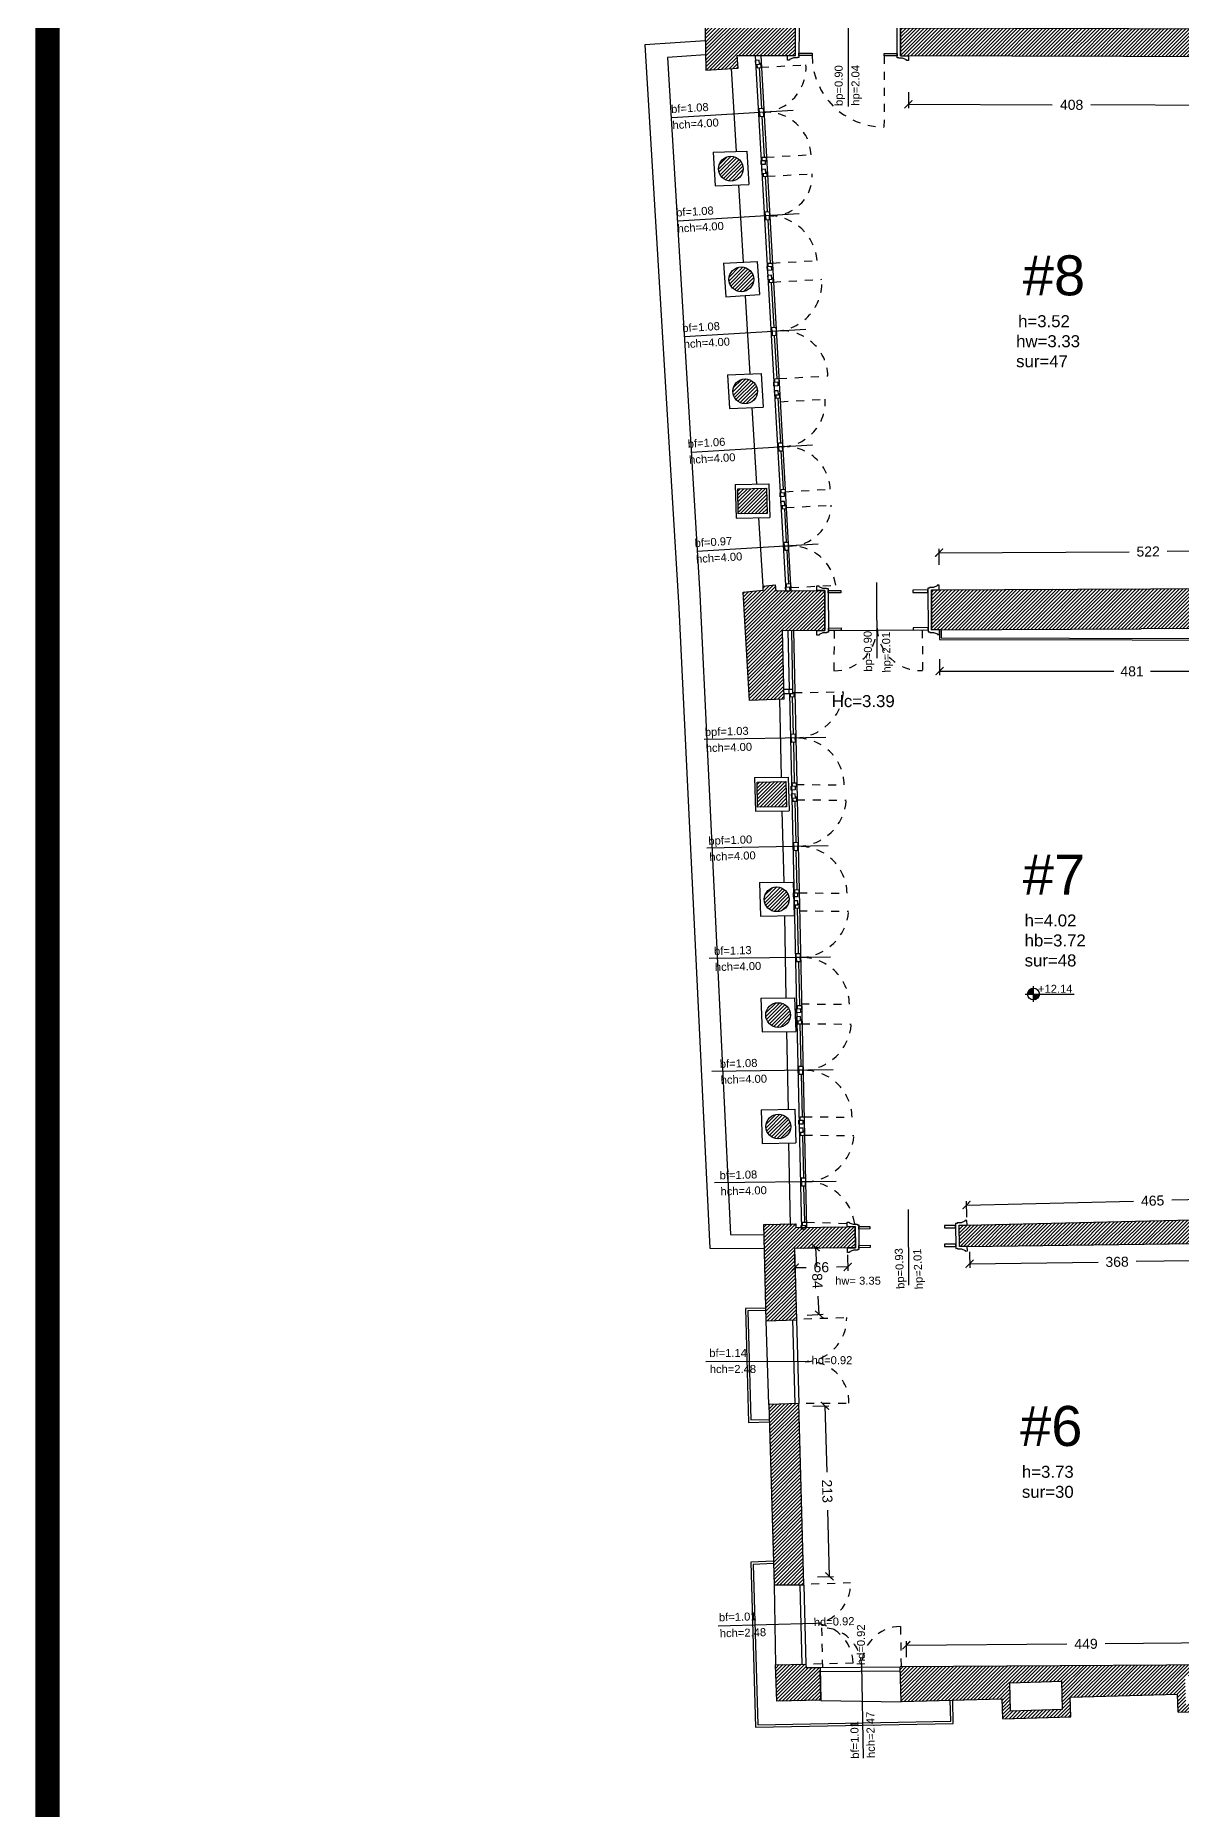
# Model space of a CAD drawing. Header units: millimetres. Extents: x -69 to 235, y 2 to 992.
# Drawn here: x 144.09 to 158.4, y 479.21 to 501.37 of the extents above; entities that cross this region are included whole.
import ezdxf
from ezdxf.enums import TextEntityAlignment as Align

# ---------------------------------------------------------------- set-up
doc = ezdxf.new("R2010")
doc.units = ezdxf.units.MM
doc.header["$LTSCALE"] = 0.01
doc.linetypes.add('HIDDEN2', pattern=[4.7625, 3.175, -1.5875])
for name, color, linetype in [('ob_A_CONTROPARETI', 10, 'Continuous'), ('ob_A_linea_proiezione', 251, 'HIDDEN2'), ('ob_A_linea_v', 7, 'Continuous'), ('ob_A_linea_v2', 251, 'Continuous'), ('ob_A_muro', 1, 'Continuous'), ('ob_A_muro_r', 252, 'Continuous'), ('ob_A_serramento_vetro', 253, 'Continuous'), ('ob_cornici corrette', 3, 'Continuous'), ('ob_grafica rossa', 12, 'Continuous'), ('ob_Q 1_50', 250, 'Continuous'), ('ob_serramento_s', 3, 'Continuous'), ('ob_TXT 1_50', 250, 'Continuous')]:
    doc.layers.add(name, color=color, linetype=linetype)
doc.styles.add('m 1_50', font='arial.ttf', dxfattribs={"height": 0.125})
doc.styles.get("Standard").update_dxf_attribs({"font": 'arial.ttf'})
doc.styles.add('STYLE1', font='arial.ttf')
doc.styles.add('Testo L', font='arial.ttf', dxfattribs={"height": 2.5})
doc.dimstyles.new('m 1_50 cm', dxfattribs={"dimtxt": 0.1, "dimasz": 0.1, "dimexe": 0.05, "dimexo": 0.05, "dimgap": 0.1, "dimtad": 0, "dimdec": 1, "dimlfac": 100, "dimrnd": 1, "dimdsep": 46, "dimtxsty": 'm 1_50', "dimblk": 'ARCHTICK', "dimcen": 0.2, "dimadec": 0, "dimazin": 0, "dimtfac": 1, "dimtdec": 1, "dimtofl": 0, "dimtmove": 0, "dimatfit": 3, "dimldrblk": 'DOT', "dimfxl": 0.15, "dimfxlon": 1, "dimtolj": 1, "dimtzin": 0, "dimarcsym": 0})

# ---------------------------------------------------------------- blocks, each defined once
blk = doc.blocks.new('_ARCHTICK')
at = {"color": 0, "linetype": 'ByBlock', "const_width": 0.15}
blk.add_lwpolyline([(-0.5, -0.5), (0.5, 0.5)], dxfattribs=at)
blk = doc.blocks.new('*D57')
at = {"layer": 'Defpoints', "color": 0, "transparency": 16777216}
for p in [(153.698, 484.246), (153.756, 482.115), (154.004, 482.122)]:
    blk.add_point(p, dxfattribs=at)
at = {"layer": 'ob_Q 1_50', "color": 0, "lineweight": -2, "transparency": 16777216}
for p, q in [((153.797, 484.249), (153.996, 484.254)), ((153.947, 484.253), (153.969, 483.426)), ((154.004, 482.122), (153.982, 482.948)), ((153.854, 482.118), (154.054, 482.123))]:
    blk.add_line(p, q, dxfattribs=at)
at = {"layer": 'ob_Q 1_50', "color": 0, "lineweight": -2, "transparency": 16777216, "xscale": 0.1, "yscale": 0.1, "zscale": 0.1}
for p, rotation in [((153.947, 484.253), 91.55533742672036), ((154.004, 482.122), 271.5553374267204)]:
    blk.add_blockref('_ARCHTICK', p, dxfattribs=dict(at, rotation=rotation))
at = {"layer": 'ob_Q 1_50', "color": 0, "transparency": 16777216, "insert": (153.975, 483.187), "char_height": 0.125, "attachment_point": 5, "rotation": 271.5553, "style": 'm 1_50'}
blk.add_mtext('\\A1;213', dxfattribs=at)
blk = doc.blocks.new('_Dot')
at = {"color": 0, "linetype": 'ByBlock', "lineweight": -2}
blk.add_line((-0.5, 0), (-1, 0), dxfattribs=at)
at = {"color": 0, "linetype": 'ByBlock', "const_width": 0.5}
blk.add_lwpolyline([(-0.25, 0, 1), (0.25, 0, 1)], format="xyb", close=True, dxfattribs=at)
blk = doc.blocks.new('*D58')
at = {"layer": 'Defpoints', "color": 0, "transparency": 16777216}
for p in [(159.435, 486.294), (155.752, 486.247), (159.438, 486.076)]:
    blk.add_point(p, dxfattribs=at)
at = {"layer": 'ob_Q 1_50', "color": 0, "lineweight": -2, "transparency": 16777216}
for p, q in [((155.753, 486.179), (155.755, 485.979)), ((159.438, 486.076), (157.835, 486.055)), ((159.436, 486.226), (159.439, 486.026)), ((155.755, 486.029), (157.358, 486.049))]:
    blk.add_line(p, q, dxfattribs=at)
at = {"layer": 'ob_Q 1_50', "color": 0, "lineweight": -2, "transparency": 16777216, "xscale": 0.1, "yscale": 0.1, "zscale": 0.1}
for p, rotation in [((155.755, 486.029), 180.7321059690727), ((159.438, 486.076), 0.7321059690727184)]:
    blk.add_blockref('_ARCHTICK', p, dxfattribs=dict(at, rotation=rotation))
at = {"layer": 'ob_Q 1_50', "color": 0, "transparency": 16777216, "insert": (157.596, 486.052), "char_height": 0.125, "attachment_point": 5, "rotation": 0.7321, "style": 'm 1_50'}
blk.add_mtext('\\A1;368', dxfattribs=at)
blk = doc.blocks.new('*D59')
at = {"layer": 'Defpoints', "color": 0, "transparency": 16777216}
for p in [(153.568, 486.218), (153.829, 486.233), (153.616, 485.379)]:
    blk.add_point(p, dxfattribs=at)
at = {"layer": 'ob_Q 1_50', "color": 0, "lineweight": -2, "transparency": 16777216}
for p, q in [((153.679, 486.224), (153.879, 486.236)), ((153.829, 486.233), (153.842, 486.003)), ((153.877, 485.394), (153.864, 485.625)), ((153.727, 485.386), (153.927, 485.397))]:
    blk.add_line(p, q, dxfattribs=at)
at = {"layer": 'ob_Q 1_50', "color": 0, "lineweight": -2, "transparency": 16777216, "xscale": 0.1, "yscale": 0.1, "zscale": 0.1}
for p, rotation in [((153.829, 486.233), 93.28467314468925), ((153.877, 485.394), 273.2846731446892)]:
    blk.add_blockref('_ARCHTICK', p, dxfattribs=dict(at, rotation=rotation))
at = {"layer": 'ob_Q 1_50', "color": 0, "transparency": 16777216, "insert": (153.853, 485.814), "char_height": 0.125, "attachment_point": 5, "rotation": 273.2847, "style": 'm 1_50'}
blk.add_mtext('\\A1;84', dxfattribs=at)
blk = doc.blocks.new('*D60')
at = {"layer": 'Defpoints', "color": 0, "transparency": 16777216}
for p in [(153.568, 486.218), (154.229, 486.226), (153.571, 485.98)]:
    blk.add_point(p, dxfattribs=at)
at = {"layer": 'ob_Q 1_50', "color": 0, "lineweight": -2, "transparency": 16777216}
for p, q in [((153.569, 486.13), (153.572, 485.93)), ((154.23, 486.138), (154.233, 485.938)), ((153.571, 485.98), (153.712, 485.982)), ((154.232, 485.988), (154.092, 485.987))]:
    blk.add_line(p, q, dxfattribs=at)
at = {"layer": 'ob_Q 1_50', "color": 0, "lineweight": -2, "transparency": 16777216, "xscale": 0.1, "yscale": 0.1, "zscale": 0.1}
for p, rotation in [((153.571, 485.98), 180.721095738223), ((154.232, 485.988), 0.7210957382229566)]:
    blk.add_blockref('_ARCHTICK', p, dxfattribs=dict(at, rotation=rotation))
at = {"layer": 'ob_Q 1_50', "color": 0, "transparency": 16777216, "insert": (153.902, 485.984), "char_height": 0.125, "attachment_point": 5, "rotation": 0.7211, "style": 'm 1_50'}
blk.add_mtext('\\A1;66', dxfattribs=at)
blk = doc.blocks.new('*D61')
at = {"layer": 'Defpoints', "color": 0, "transparency": 16777216}
for p in [(159.451, 481.295), (154.967, 480.992), (159.453, 481.022)]:
    blk.add_point(p, dxfattribs=at)
at = {"layer": 'ob_Q 1_50', "color": 0, "lineweight": -2, "transparency": 16777216}
for p, q in [((154.966, 481.114), (154.965, 481.314)), ((154.965, 481.264), (156.968, 481.278)), ((159.451, 481.295), (157.449, 481.281)), ((159.453, 481.145), (159.451, 481.345))]:
    blk.add_line(p, q, dxfattribs=at)
at = {"layer": 'ob_Q 1_50', "color": 0, "lineweight": -2, "transparency": 16777216, "xscale": 0.1, "yscale": 0.1, "zscale": 0.1}
for p, rotation in [((154.965, 481.264), 180.3906868298834), ((159.451, 481.295), 0.3906868298833335)]:
    blk.add_blockref('_ARCHTICK', p, dxfattribs=dict(at, rotation=rotation))
at = {"layer": 'ob_Q 1_50', "color": 0, "transparency": 16777216, "insert": (157.208, 481.279), "char_height": 0.125, "attachment_point": 5, "rotation": 0.3907, "style": 'm 1_50'}
blk.add_mtext('\\A1;449', dxfattribs=at)
blk = doc.blocks.new('hhh-flat-4-flat-1-flat-1')
at = {"layer": 'ob_Q 1_50'}
for p, q in [((0.257, 5.715), (0.324, 5.781)), ((0.259, 5.708), (0.33, 5.779)), ((0.259, 5.725), (0.313, 5.779)), ((0.264, 5.739), (0.299, 5.775)), ((0.268, 5.708), (0.33, 5.77)), ((0.33, 5.61), (0.33, 5.806)), ((0.227, 5.708), (0.84, 5.708)), ((0.277, 5.708), (0.33, 5.761)), ((0.286, 5.708), (0.33, 5.752)), ((0.295, 5.708), (0.33, 5.744)), ((0.303, 5.708), (0.33, 5.735)), ((0.312, 5.708), (0.33, 5.726)), ((0.321, 5.708), (0.33, 5.717)), ((0.33, 5.638), (0.401, 5.708)), ((0.33, 5.646), (0.392, 5.708)), ((0.33, 5.655), (0.383, 5.708)), ((0.33, 5.664), (0.374, 5.708)), ((0.33, 5.673), (0.365, 5.708)), ((0.33, 5.682), (0.356, 5.708)), ((0.33, 5.691), (0.348, 5.708)), ((0.33, 5.699), (0.339, 5.708)), ((0.33, 5.708), (0.33, 5.708)), ((0.336, 5.635), (0.404, 5.702)), ((0.347, 5.636), (0.402, 5.692)), ((0.359, 5.64), (0.398, 5.679))]:
    blk.add_line(p, q, dxfattribs=at)
blk.add_circle((0.33, 5.708), 0.0735, dxfattribs=at)
blk = doc.blocks.new('*D87')
at = {"layer": 'Defpoints', "color": 0, "transparency": 16777216}
for p in [(155.379, 493.83), (160.189, 493.823), (160.188, 493.426)]:
    blk.add_point(p, dxfattribs=at)
at = {"layer": 'ob_Q 1_50', "color": 0, "lineweight": -2, "transparency": 16777216}
for p, q in [((155.378, 493.583), (155.378, 493.383)), ((155.378, 493.433), (157.555, 493.43)), ((160.188, 493.426), (158.012, 493.429)), ((160.188, 493.576), (160.188, 493.376))]:
    blk.add_line(p, q, dxfattribs=at)
at = {"layer": 'ob_Q 1_50', "color": 0, "lineweight": -2, "transparency": 16777216, "xscale": 0.1, "yscale": 0.1, "zscale": 0.1}
for p, rotation in [((155.378, 493.433), 179.9260045194212), ((160.188, 493.426), 359.9260045194213)]:
    blk.add_blockref('_ARCHTICK', p, dxfattribs=dict(at, rotation=rotation))
at = {"layer": 'ob_Q 1_50', "color": 0, "transparency": 16777216, "insert": (157.783, 493.429), "char_height": 0.125, "attachment_point": 5, "rotation": 359.926, "style": 'm 1_50'}
blk.add_mtext('\\A1;481', dxfattribs=at)
blk = doc.blocks.new('*D288')
at = {"layer": 'Defpoints', "color": 0, "transparency": 16777216}
for p in [(155.716, 486.762), (155.722, 486.51), (160.371, 486.618)]:
    blk.add_point(p, dxfattribs=at)
at = {"layer": 'ob_Q 1_50', "color": 0, "lineweight": -2, "transparency": 16777216}
for p, q in [((155.719, 486.612), (155.715, 486.812)), ((155.716, 486.762), (157.799, 486.81)), ((160.365, 486.87), (158.281, 486.822)), ((160.368, 486.72), (160.363, 486.92))]:
    blk.add_line(p, q, dxfattribs=at)
at = {"layer": 'ob_Q 1_50', "color": 0, "lineweight": -2, "transparency": 16777216, "xscale": 0.1, "yscale": 0.1, "zscale": 0.1}
for p, rotation in [((155.716, 486.762), 181.3383780793689), ((160.365, 486.87), 1.338378079368825)]:
    blk.add_blockref('_ARCHTICK', p, dxfattribs=dict(at, rotation=rotation))
at = {"layer": 'ob_Q 1_50', "color": 0, "transparency": 16777216, "insert": (158.04, 486.816), "char_height": 0.125, "attachment_point": 5, "rotation": 1.3384, "style": 'm 1_50'}
blk.add_mtext('\\A1;465', dxfattribs=at)
blk = doc.blocks.new('*D306')
at = {"layer": 'Defpoints', "color": 0, "transparency": 16777216}
for p in [(160.595, 494.939), (155.376, 494.447), (160.598, 494.474)]:
    blk.add_point(p, dxfattribs=at)
at = {"layer": 'ob_Q 1_50', "color": 0, "lineweight": -2, "transparency": 16777216}
for p, q in [((155.374, 494.762), (155.373, 494.962)), ((155.373, 494.912), (157.747, 494.924)), ((160.595, 494.939), (158.222, 494.927)), ((160.596, 494.789), (160.595, 494.989))]:
    blk.add_line(p, q, dxfattribs=at)
at = {"layer": 'ob_Q 1_50', "color": 0, "lineweight": -2, "transparency": 16777216, "xscale": 0.1, "yscale": 0.1, "zscale": 0.1}
for p, rotation in [((155.373, 494.912), 180.2964867116596), ((160.595, 494.939), 0.2964867116595473)]:
    blk.add_blockref('_ARCHTICK', p, dxfattribs=dict(at, rotation=rotation))
at = {"layer": 'ob_Q 1_50', "color": 0, "transparency": 16777216, "insert": (157.984, 494.926), "char_height": 0.125, "attachment_point": 5, "rotation": 0.2965, "style": 'm 1_50'}
blk.add_mtext('\\A1;522', dxfattribs=at)
blk = doc.blocks.new('*D307')
at = {"layer": 'Defpoints', "color": 0, "transparency": 16777216}
for p in [(154.991, 501.119), (159.069, 501.104), (159.067, 500.5)]:
    blk.add_point(p, dxfattribs=at)
at = {"layer": 'ob_Q 1_50', "color": 0, "lineweight": -2, "transparency": 16777216}
for p, q in [((154.99, 500.665), (154.989, 500.465)), ((154.989, 500.515), (156.787, 500.508)), ((159.067, 500.5), (157.269, 500.506)), ((159.067, 500.65), (159.067, 500.45))]:
    blk.add_line(p, q, dxfattribs=at)
at = {"layer": 'ob_Q 1_50', "color": 0, "lineweight": -2, "transparency": 16777216, "xscale": 0.1, "yscale": 0.1, "zscale": 0.1}
for p, rotation in [((154.989, 500.515), 179.7918801077477), ((159.067, 500.5), 359.7918801077477)]:
    blk.add_blockref('_ARCHTICK', p, dxfattribs=dict(at, rotation=rotation))
at = {"layer": 'ob_Q 1_50', "color": 0, "transparency": 16777216, "insert": (157.028, 500.507), "char_height": 0.125, "attachment_point": 5, "rotation": 359.7919, "style": 'm 1_50'}
blk.add_mtext('\\A1;408', dxfattribs=at)

msp = doc.modelspace()

# ---------------------------------------------------------------- hatches: boundary and pattern name
at = {"layer": 'ob_A_muro_r'}
h = msp.add_hatch(dxfattribs=at)
h.set_pattern_fill('ANSI31', color=256, scale=0.01)
h.paths.add_polyline_path([(152.3906, 503.2008), (152.8717, 503.2084), (152.7858, 505.4828), (152.3336, 505.4716)])
h.paths.add_polyline_path([(152.4606, 500.9424), (152.8625, 500.9652), (152.853, 501.1247), (153.5788, 501.1228), (153.5797, 501.4728), (152.9084, 501.4747), (152.9109, 501.9867), (152.9078, 502.1426), (152.4377, 502.1309)])
h.paths.add_polyline_path([(154.893, 501.4693), (154.892, 501.1193), (160.4691, 501.1042), (160.5879, 498.3752), (160.7678, 498.3796), (160.6494, 501.0984), (160.9997, 501.0975), (161.0005, 501.4075), (160.6988, 501.4083), (160.6916, 501.6495), (160.5916, 501.6489), (160.5991, 501.4541), (160.3238, 501.4548), (157.1965, 501.4632)])
h.paths.add_polyline_path([(162.8809, 502.837), (162.7845, 505.0419), (162.4688, 505.0282), (162.5475, 503.2193), (162.004, 503.2193), (162.0036, 503.1193), (162.5519, 503.1193), (162.5653, 502.821), (162.6248, 501.4397), (162.6265, 501.4032), (162.2954, 501.4041), (162.2945, 501.0941), (162.64, 501.0931), (162.6924, 499.8902), (163.0081, 499.904), (163.0034, 500.0102), (163.1546, 500.0108), (163.3091, 500.0114), (163.3077, 500.3689), (162.9879, 500.3676)])
h.paths.add_polyline_path([(166.7853, 500.0251), (167.9438, 500.0294), (167.9446, 499.8551), (168.1844, 499.8562), (168.1836, 500.0305), (168.2958, 500.0311), (169.6012, 500.0359), (169.5999, 500.3937), (168.1833, 500.3878), (167.2832, 500.3843), (167.2832, 507.0197), (167.3736, 507.0214), (167.3697, 507.4724), (166.9914, 507.472), (166.9997, 507.0086), (167.0828, 507.0086), (167.0826, 500.3835), (164.5886, 500.3739), (164.4901, 500.3738), (164.4888, 500.3738), (164.4909, 500.016), (164.6966, 500.0168)])
h = msp.add_hatch(dxfattribs=at)
h.set_pattern_fill('ANSI31', color=256, scale=0.01)
edge = h.paths.add_edge_path()
edge.add_arc((152.7719, 499.7099), 0.1547, 0, 360)
edge = h.paths.add_edge_path()
edge.add_arc((152.9029, 498.3268), 0.1547, 0, 360)
edge = h.paths.add_edge_path()
edge.add_arc((152.9508, 496.9285), 0.1547, 0, 360)
h.paths.add_polyline_path([(153.2181, 495.7166), (152.858, 495.7094), (152.863, 495.3961), (153.2254, 495.4013)])
h.paths.add_polyline_path([(153.9439, 494.4402), (153.3354, 494.4372), (153.3245, 494.5108), (153.1745, 494.4942), (153.1742, 494.4444), (152.9239, 494.4187), (153.0041, 493.065), (153.4367, 493.081), (153.4161, 493.9376), (153.9464, 493.9402)])
h = msp.add_hatch(dxfattribs=at)
h.set_pattern_fill('ANSI31', color=256, scale=0.01)
h.paths.add_polyline_path([(161.4074, 494.4771), (160.9378, 494.4748), (160.8194, 497.1951), (160.6395, 497.1907), (160.7578, 494.4743), (155.2767, 494.4468), (155.2792, 493.9468), (157.8964, 493.9598), (159.2481, 493.9665), (160.5295, 493.9728), (160.5705, 490.8758), (160.7465, 490.8785), (160.7056, 493.9738), (161.4099, 493.9772)])
h = msp.add_hatch(dxfattribs=at)
h.set_pattern_fill('ANSI31', color=256, scale=0.01)
h.paths.add_polyline_path([(153.105, 491.7334), (153.4674, 491.7387), (153.4602, 492.054), (153.1, 492.0467)])
edge = h.paths.add_edge_path()
edge.add_arc((153.345, 490.582), 0.1547, 0, 360)
edge = h.paths.add_edge_path()
edge.add_arc((153.3626, 489.1355), 0.1547, 0, 360)
edge = h.paths.add_edge_path()
edge.add_arc((153.3652, 487.7429), 0.1547, 0, 360)
h.paths.add_polyline_path([(153.2139, 485.3144), (153.1827, 486.5209), (153.5842, 486.5291), (153.5842, 486.4804), (153.8539, 486.484), (154.325, 486.4918), (154.3284, 486.2278), (153.5682, 486.2178), (153.5921, 485.3294)])
h.paths.add_polyline_path([(153.6207, 484.2846), (153.248, 484.2698), (153.3127, 482.0185), (153.6829, 482.0166)])
h = msp.add_hatch(dxfattribs=at)
h.set_pattern_fill('ANSI31', color=256, scale=0.01)
h.paths.add_polyline_path([(161.0442, 486.6279), (160.8027, 486.6268), (160.7629, 489.6368), (160.5869, 489.6341), (160.6267, 486.6244), (155.6226, 486.5085), (155.6261, 486.2457), (159.4352, 486.294), (159.4489, 482.4044), (159.5791, 482.4048), (159.5653, 486.2957), (161.0442, 486.3158)])
h = msp.add_hatch(dxfattribs=at)
h.set_pattern_fill('ANSI31', color=256, scale=0.01)
h.paths.add_polyline_path([(159.7667, 481.1086), (159.5841, 481.1155), (159.5828, 481.4346), (159.4517, 481.4342), (159.4534, 481.0223), (154.8883, 480.9912), (154.8985, 480.5592), (156.1613, 480.5916), (156.1685, 480.3417), (157.0181, 480.3659), (157.011, 480.614), (158.3508, 480.6492), (158.3571, 480.4271), (159.2067, 480.4513), (159.2005, 480.6716), (159.7745, 480.6867)])
h.paths.add_polyline_path([(158.4442, 480.8798), (159.094, 480.8983), (159.1039, 480.5484), (158.4542, 480.5299)], flags=16)
h.paths.add_polyline_path([(156.9053, 480.8129), (156.9153, 480.463), (156.2656, 480.4445), (156.2556, 480.7943)], flags=16)
h.paths.add_polyline_path([(161.3358, 481.1339), (160.8159, 481.1285), (160.8253, 480.7173), (161.3464, 480.7282)])
h = msp.add_hatch(dxfattribs=at)
h.set_pattern_fill('ANSI31', color=256, scale=0.01)
h.paths.add_polyline_path([(153.8889, 480.9838), (153.7116, 480.9838), (153.7095, 481.0262), (153.3317, 481.0195), (153.3445, 480.5635), (153.898, 480.5741)])

# ---------------------------------------------------------------- linework, layer by layer
at = {"layer": 'ob_A_CONTROPARETI'}
for points in [[(155.3783, 493.9473), (155.3787, 493.8296), (160.1887, 493.8179), (160.3705, 486.6184)], [(155.3983, 493.9474), (155.3986, 493.8495), (160.2081, 493.8378), (160.3905, 486.6189)]]:
    msp.add_lwpolyline(points, dxfattribs=at)
at = {"layer": 'ob_A_linea_proiezione'}
for p, q in [((154.6862, 501.1197), (154.6848, 500.229)), ((153.6839, 485.3412), (154.2187, 485.3562)), ((153.7124, 484.2863), (154.2474, 484.2883)), ((153.7734, 482.0292), (154.2681, 482.0452)), ((153.9056, 481.4805), (153.9159, 480.9898)), ((154.8907, 481.4974), (154.8973, 481.0066)), ((153.8054, 481.0314), (154.3003, 481.0425))]:
    msp.add_line(p, q, dxfattribs=at)
for points in [[(153.1484, 500.9766), (153.7106, 501.0084)], [(153.212, 499.8529), (153.7742, 499.8847)], [(153.2269, 499.6149), (153.7891, 499.6467)], [(153.2876, 498.5311), (153.8498, 498.5629)], [(153.2955, 498.2928), (153.9086, 498.3274)], [(153.3705, 497.0869), (153.9835, 497.1216)], [(153.3874, 496.7979), (153.9496, 496.8297)], [(153.451, 495.6741), (154.0132, 495.7059)], [(153.4634, 495.4749), (154.0256, 495.5067)], [(153.5196, 494.4759), (154.0818, 494.5077)], [(154.0628, 493.9408), (154.058, 493.4348)], [(155.1628, 493.9462), (155.1669, 493.4397)], [(153.5625, 493.1636), (154.1796, 493.174)], [(153.5889, 492.0159), (154.1891, 492.0116)], [(153.5964, 491.8253), (154.2141, 491.8205)], [(153.6234, 490.6625), (154.2236, 490.6582)], [(153.6252, 490.4374), (154.2428, 490.4326)], [(153.6522, 489.2746), (154.2524, 489.2703)], [(153.6587, 489.0274), (154.2764, 489.0227)], [(153.6857, 487.8646), (154.2859, 487.8603)], [(153.6917, 487.6348), (154.3093, 487.6301)], [(153.7154, 486.5494), (154.3193, 486.5269)]]:
    msp.add_lwpolyline(points, dxfattribs=at)
for centre, radius, start, end in [((153.1521, 500.9737), 0.5596, 272.87058, 3.56083), ((154.6869, 501.1297), 0.9008, 180.48691, 269.86463), ((153.2153, 499.8562), 0.5596, 2.91547, 93.60573), ((153.288, 499.6235), 0.5016, 266.18315, 2.65756), ((153.238, 498.5091), 0.6141, 5.0245, 88.45632), ((153.2995, 498.2895), 0.6103, 272.87058, 3.56083), ((153.4045, 497.1051), 0.5793, 1.62893, 96.70056), ((153.3911, 496.7949), 0.5596, 272.87058, 3.56083), ((153.4543, 495.6775), 0.5596, 2.91547, 93.60573), ((153.5014, 495.5194), 0.5244, 268.80501, 358.61665), ((153.525, 494.4345), 0.5615, 7.48168, 93.5237), ((154.0502, 493.9822), 0.5475, 270.82105, 358.5607), ((155.1468, 493.989), 0.5497, 182.14336, 272.09243), ((153.5588, 493.2193), 0.6225, 271.6175, 355.82538), ((153.5895, 491.9975), 0.5998, 1.34562, 91.50379), ((153.5932, 491.8658), 0.6225, 271.6175, 355.82538), ((153.6239, 490.6441), 0.5998, 1.34562, 91.50379), ((153.622, 490.4779), 0.6225, 271.6175, 355.82538), ((153.6527, 489.2562), 0.5998, 1.34562, 91.50379), ((153.6556, 489.068), 0.6225, 271.6175, 355.82538), ((153.6863, 487.8462), 0.5998, 1.34562, 91.50379), ((153.6885, 487.6754), 0.6225, 271.6175, 355.82538), ((153.7155, 486.4438), 0.6096, 7.83478, 91.12495), ((153.6806, 485.3425), 0.5382, 271.94561, 1.45474), ((153.7399, 484.2986), 0.5076, 358.83492, 94.62605), ((153.7734, 482.0292), 0.495, 271.84953, 1.84953), ((153.7913, 481.0252), 0.5093, 1.94879, 90.22171), ((153.9159, 480.9898), 0.4908, 1.1957, 91.1957), ((154.8973, 481.0066), 0.4908, 90.7668, 180.7668)]:
    msp.add_arc(centre, radius, start, end, dxfattribs=at)
at = {"layer": 'ob_A_linea_v'}
for p, q in [((153.2097, 485.4747), (152.9541, 485.4681)), ((152.9541, 485.4681), (152.9929, 484.0471)), ((153.2097, 485.4447), (152.9849, 485.4389)), ((152.9849, 485.4389), (153.0221, 484.0779)), ((153.0221, 484.0779), (153.2542, 484.0841)), ((152.9929, 484.0471), (153.255, 484.0542))]:
    msp.add_line(p, q, dxfattribs=at)
for points in [[(152.4535, 501.3085), (151.6994, 501.2574), (152.1217, 494.223), (152.5078, 486.2244), (152.5078, 486.2244), (153.1904, 486.2173)], [(152.4569, 501.1309), (151.981, 501.0987), (152.3832, 494.3915), (152.7693, 486.3929), (152.7693, 486.3929), (153.1859, 486.3886)], [(153.3053, 482.3126), (153.0218, 482.2987), (153.0782, 480.2387), (155.5488, 480.2848), (155.5428, 480.5753)], [(153.3068, 482.2827), (153.0526, 482.2702), (153.1074, 480.2693), (155.5182, 480.3143), (155.5128, 480.5747)]]:
    msp.add_lwpolyline(points, dxfattribs=at)
at = {"layer": 'ob_A_linea_v2'}
for p, q in [((153.1019, 498.5486), (153.1281, 498.1374)), ((152.7089, 498.1107), (153.1281, 498.1374)), ((153.248, 484.2698), (153.2139, 485.3144)), ((153.3127, 482.0185), (153.3317, 481.0195)), ((153.8971, 480.5726), (154.8976, 480.5546))]:
    msp.add_line(p, q, dxfattribs=at)
for points in [[(152.8447, 499.9257), (152.7819, 500.9606)], [(153.0759, 501.1196), (153.457, 494.432)], [(153.1449, 501.1209), (153.5222, 494.4324)], [(152.5524, 499.9145), (152.9722, 499.9306)], [(152.5524, 499.9145), (152.5765, 499.4951)], [(152.9722, 499.9306), (152.9963, 499.5113)], [(152.5765, 499.4951), (152.9963, 499.5113)], [(152.9289, 498.5401), (152.8702, 499.5064)], [(152.6822, 498.5299), (153.1019, 498.5486)], [(152.6822, 498.5299), (152.7089, 498.1107)], [(153.0136, 497.1443), (152.9543, 498.1204)], [(152.7305, 497.1323), (153.1502, 497.1501)], [(153.1502, 497.1501), (153.176, 496.7308)], [(152.7305, 497.1323), (152.7563, 496.713)], [(152.7563, 496.713), (153.176, 496.7308)], [(153.0971, 495.769), (153.0391, 496.725)], [(152.8257, 495.7651), (153.2457, 495.7711)], [(152.8257, 495.7651), (152.8397, 495.3452)], [(153.2457, 495.7711), (153.2597, 495.3513)], [(152.8397, 495.3452), (153.2597, 495.3513)], [(153.1745, 494.4942), (153.1226, 495.3493)], [(153.4854, 493.9387), (153.5018, 493.2031)], [(153.555, 493.9386), (153.717, 486.4815)], [(153.5029, 493.1519), (153.6525, 486.4591)], [(153.4028, 492.1072), (153.3839, 493.079)], [(153.0677, 492.1024), (153.4878, 492.1084)], [(153.0677, 492.1024), (153.0817, 491.6826)], [(153.4878, 492.1084), (153.5018, 491.6886)], [(153.0817, 491.6826), (153.5018, 491.6886)], [(153.4089, 491.6873), (153.4333, 490.7962)], [(153.1305, 490.7918), (153.5506, 490.7978)], [(153.1305, 490.7918), (153.1445, 490.372)], [(153.5506, 490.7978), (153.5646, 490.378)], [(153.1445, 490.372), (153.5646, 490.378)], [(153.4412, 490.3762), (153.4603, 489.3498)], [(153.1481, 489.3453), (153.5682, 489.3514)], [(153.1481, 489.3453), (153.1621, 488.9255)], [(153.5682, 489.3514), (153.5822, 488.9315)], [(153.1621, 488.9255), (153.5822, 488.9315)], [(153.4682, 488.9299), (153.4863, 487.9575)], [(153.1508, 487.9527), (153.5708, 487.9588)], [(153.1508, 487.9527), (153.1648, 487.5329)], [(153.5708, 487.9588), (153.5848, 487.5389)], [(153.5708, 487.9588), (153.5848, 487.5389)], [(153.1648, 487.5329), (153.5848, 487.5389)], [(153.4942, 487.5376), (153.5134, 486.5096), (153.5134, 486.5096)]]:
    msp.add_lwpolyline(points, dxfattribs=at)
at = {"layer": 'ob_A_muro'}
for p, q in [((153.1742, 494.4444), (153.1745, 494.4942)), ((153.1745, 494.4942), (153.3245, 494.5108)), ((153.3245, 494.5108), (153.3354, 494.4372)), ((152.9239, 494.4187), (153.1742, 494.4444)), ((153.0041, 493.065), (152.9239, 494.4187)), ((153.3354, 494.4372), (153.9446, 494.4402)), ((153.9439, 494.4402), (153.9464, 493.9402)), ((155.2767, 494.4468), (155.2792, 493.9468)), ((153.9457, 493.9402), (153.4161, 493.9376)), ((153.4367, 493.081), (153.4161, 493.9376)), ((155.2782, 493.9468), (157.8964, 493.9598)), ((159.2481, 493.9665), (157.8964, 493.9598)), ((153.4367, 493.081), (153.0041, 493.065)), ((155.7218, 486.5098), (160.6267, 486.6244)), ((153.5842, 486.4804), (154.2258, 486.4905)), ((155.7252, 486.2457), (159.4174, 486.2938)), ((154.2293, 486.2261), (153.5682, 486.2178)), ((153.5682, 486.2178), (153.5921, 485.3294)), ((153.2139, 485.3144), (153.5921, 485.3294)), ((153.6207, 484.2838), (153.248, 484.2698)), ((153.248, 484.2698), (153.3127, 482.0185)), ((153.6829, 482.0166), (153.6207, 484.2838)), ((153.3138, 482.0185), (153.6829, 482.0166)), ((159.4534, 481.0223), (154.8883, 480.9912)), ((154.8985, 480.5592), (154.8883, 480.9912)), ((153.8979, 480.577), (153.8892, 480.9373)), ((156.2556, 480.7943), (156.9053, 480.8129)), ((156.2656, 480.4445), (156.2556, 480.7943)), ((156.9153, 480.463), (156.9053, 480.8129)), ((156.1685, 480.3417), (156.1613, 480.5916)), ((157.0181, 480.3659), (157.011, 480.614)), ((158.3571, 480.4271), (158.3508, 480.6492)), ((156.1685, 480.3417), (157.0181, 480.3659)), ((156.2656, 480.4445), (156.9153, 480.463)), ((158.3571, 480.4271), (159.2067, 480.4513))]:
    msp.add_line(p, q, dxfattribs=at)
for points in [[(152.8625, 500.9652), (152.853, 501.1247), (153.5788, 501.1228), (153.5797, 501.4728), (152.9085, 501.4746), (152.9109, 501.9867), (152.9078, 502.1426), (152.4377, 502.1309), (152.4606, 500.9424), (152.8625, 500.9652)], [(160.5879, 498.3752), (160.4691, 501.1042), (154.892, 501.1193), (154.893, 501.4693), (160.5991, 501.4541), (160.5991, 501.4541), (160.5991, 501.4541)], [(155.2777, 494.4468), (160.7578, 494.4743), (160.6395, 497.1907), (160.8194, 497.1951), (160.9378, 494.4748), (161.4074, 494.4771), (161.4099, 493.9772), (160.7056, 493.9738), (160.7465, 490.8785)], [(153.2139, 485.3144), (153.1825, 486.5209), (153.5842, 486.5291)], [(153.5842, 486.5291), (153.5842, 486.4804)], [(155.7252, 486.2454), (155.6261, 486.2445), (155.6226, 486.5085), (155.7218, 486.5098)], [(154.2258, 486.4905), (154.325, 486.4918), (154.3284, 486.2278), (154.2293, 486.2261)], [(153.7095, 481.0262), (153.7116, 480.9838), (153.8889, 480.9838), (153.898, 480.5741), (153.3445, 480.5635), (153.3317, 481.0195), (153.7095, 481.0262)], [(154.8985, 480.5592), (156.1613, 480.5916)], [(157.011, 480.614), (158.3508, 480.6492)], [(157.011, 480.614), (158.3508, 480.6492)]]:
    msp.add_lwpolyline(points, dxfattribs=at)
for points in [[(153.2254, 495.4013), (152.863, 495.3961), (152.858, 495.7094), (153.2181, 495.7166)], [(153.4674, 491.7387), (153.105, 491.7334), (153.1, 492.0467), (153.4602, 492.054)]]:
    msp.add_lwpolyline(points, close=True, dxfattribs=at)
for centre in [(152.7719, 499.7099), (152.9029, 498.3268), (152.9508, 496.9285), (153.345, 490.582), (153.3626, 489.1355), (153.3652, 487.7429)]:
    msp.add_circle(centre, 0.1547, dxfattribs=at)
at = {"layer": 'ob_A_serramento_vetro'}
for p, q in [((153.5421, 485.328), (153.5708, 484.2825)), ((153.5921, 485.3294), (153.6207, 484.2838)), ((153.6329, 482.0128), (153.6595, 481.0249)), ((153.6829, 482.0142), (153.7095, 481.0262)), ((153.8889, 480.9838), (154.8883, 480.9912)), ((153.8892, 480.9338), (154.8887, 480.9412))]:
    msp.add_line(p, q, dxfattribs=at)
at = {"layer": 'ob_cornici corrette'}
for points in [[(153.6237, 501.4957), (153.6226, 501.0997), (153.6226, 501.0997), (153.6026, 501.0997), (153.6026, 501.0927), (153.5537, 501.0929), (153.5053, 501.073), (153.5053, 501.065), (153.4795, 501.0651), (153.4796, 501.1227), (153.5788, 501.1228), (153.5797, 501.4728), (153.4806, 501.4731), (153.4807, 501.5311), (153.5066, 501.5309), (153.5065, 501.523), (153.5548, 501.5029), (153.6037, 501.5027), (153.6037, 501.4957), (153.6237, 501.4957)], [(154.8481, 501.0964), (154.8491, 501.4924), (154.8491, 501.4924), (154.8691, 501.4924), (154.8692, 501.4994), (154.918, 501.4992), (154.9664, 501.5191), (154.9664, 501.5271), (154.9923, 501.527), (154.9921, 501.4694), (154.893, 501.4693), (154.892, 501.1193), (154.9912, 501.119), (154.991, 501.061), (154.9652, 501.0612), (154.9652, 501.0691), (154.9169, 501.0892), (154.8681, 501.0894), (154.8681, 501.0964), (154.8481, 501.0964)], [(153.9877, 494.4634), (153.9904, 493.9174), (153.9904, 493.9174), (153.9704, 493.9173), (153.9704, 493.9103), (153.9215, 493.9101), (153.8733, 493.8899), (153.8734, 493.8819), (153.8475, 493.8817), (153.8472, 493.9397), (153.9464, 493.9402), (153.9439, 494.4402), (153.8448, 494.4397), (153.8445, 494.4977), (153.8703, 494.4978), (153.8703, 494.4899), (153.9188, 494.4701), (153.9676, 494.4703), (153.9677, 494.4633), (153.9877, 494.4634)], [(155.2327, 494.4696), (155.2354, 493.9236), (155.2354, 493.9236), (155.2554, 493.9237), (155.2554, 493.9167), (155.3043, 493.9169), (155.3527, 493.8972), (155.3528, 493.8892), (155.3786, 493.8893), (155.3783, 493.9473), (155.2792, 493.9468), (155.2767, 494.4468), (155.3759, 494.4473), (155.3756, 494.5053), (155.3497, 494.5051), (155.3498, 494.4972), (155.3016, 494.4769), (155.2527, 494.4767), (155.2527, 494.4697), (155.2327, 494.4696)], [(154.3686, 486.5153), (154.3726, 486.2054), (154.3726, 486.2054), (154.3526, 486.2051), (154.3527, 486.1981), (154.3038, 486.1975), (154.2557, 486.1768), (154.2558, 486.1688), (154.23, 486.1685), (154.2293, 486.2261), (154.3284, 486.2278), (154.325, 486.4918), (154.2258, 486.4905), (154.2251, 486.5485), (154.2509, 486.5488), (154.251, 486.5408), (154.2996, 486.5214), (154.3485, 486.5221), (154.3486, 486.5151), (154.3686, 486.5153)], [(155.5785, 486.531), (155.5825, 486.221), (155.5825, 486.221), (155.6025, 486.2212), (155.6026, 486.2142), (155.6514, 486.2149), (155.7, 486.1955), (155.7001, 486.1875), (155.7259, 486.1878), (155.7252, 486.2454), (155.6261, 486.2445), (155.6226, 486.5085), (155.7218, 486.5098), (155.721, 486.5678), (155.6952, 486.5674), (155.6953, 486.5595), (155.6473, 486.5388), (155.5984, 486.5382), (155.5985, 486.5312), (155.5785, 486.531)]]:
    msp.add_lwpolyline(points, dxfattribs=at)
for points in [[(153.6228, 501.1527), (153.7863, 501.1525), (153.7862, 501.1225), (153.6227, 501.1227)], [(154.8481, 501.1194), (154.6862, 501.1196), (154.6863, 501.1496), (154.8482, 501.1494)], [(153.9878, 494.4404), (154.1454, 494.4414), (154.1455, 494.4114), (153.9879, 494.4104)], [(155.2328, 494.4466), (155.0454, 494.4454), (155.0455, 494.4154), (155.233, 494.4166)], [(153.9901, 493.9704), (154.1488, 493.9714), (154.149, 493.9414), (153.9903, 493.9404)], [(155.2351, 493.9766), (155.0488, 493.9754), (155.049, 493.9454), (155.2353, 493.9466)], [(155.5788, 486.508), (155.4388, 486.5061), (155.4392, 486.4762), (155.5792, 486.478)], [(154.3689, 486.4923), (154.5089, 486.4941), (154.5092, 486.4641), (154.3693, 486.4623)], [(154.3719, 486.2584), (154.5119, 486.2602), (154.5123, 486.2302), (154.3723, 486.2284)], [(155.5818, 486.274), (155.4418, 486.2722), (155.4422, 486.2422), (155.5822, 486.244)]]:
    msp.add_lwpolyline(points, close=True, dxfattribs=at)
at = {"layer": 'ob_cornici corrette', "color": 0}
msp.add_lwpolyline([(154.0503, 493.9407), (155.1753, 493.9463)], dxfattribs=at)
at = {"layer": 'ob_grafica rossa', "const_width": 0.3}
msp.add_lwpolyline([(144.2373, 516.1309), (197.5895, 516.1309), (197.5895, 471.0833), (144.2373, 471.0833)], close=True, dxfattribs=at)
at = {"layer": 'ob_Q 1_50'}
for p, q in [((154.2362, 501.6081), (154.2362, 500.4855)), ((153.5515, 500.4374), (152.037, 500.3451)), ((153.6251, 499.1455), (152.1105, 499.0535)), ((153.6251, 499.1455), (152.1105, 499.0535)), ((153.6251, 499.1455), (152.1105, 499.0535)), ((153.7076, 497.7013), (152.1931, 497.6093)), ((153.7902, 496.2571), (152.2757, 496.1651)), ((153.8631, 495.0173), (152.3485, 494.9254)), ((154.6016, 493.5938), (154.5946, 494.5383)), ((153.9564, 492.603), (152.4393, 492.5803)), ((153.9878, 491.2515), (152.4707, 491.2207)), ((154.017, 489.8602), (152.4998, 489.8428)), ((154.0506, 488.4504), (152.5333, 488.4323)), ((154.0861, 487.0577), (152.5689, 487.04)), ((154.9959, 485.761), (154.9889, 486.7055)), ((153.7658, 484.8064), (152.4595, 484.8046)), ((153.8197, 481.5353), (152.612, 481.5022)), ((154.4043, 481.0269), (154.4262, 479.8525))]:
    msp.add_line(p, q, dxfattribs=at)
at = {"layer": 'ob_serramento_s'}
msp.add_line((153.547, 493.2031), (153.5346, 493.9382), dxfattribs=at)
for points in [[(153.0777, 501.0605), (153.0811, 501.0106), (153.1309, 501.014), (153.1276, 501.0639)], [(153.1302, 500.4118), (153.1272, 500.4617), (153.1771, 500.4647), (153.1801, 500.4148)], [(153.1302, 500.4118), (153.1332, 500.3619), (153.1831, 500.3649), (153.1801, 500.4148)], [(153.1528, 499.7607), (153.1497, 499.8106), (153.1997, 499.8137), (153.2027, 499.7638)], [(153.1557, 499.7003), (153.1591, 499.6504), (153.2089, 499.6538), (153.2056, 499.7036)], [(153.204, 499.1215), (153.2011, 499.1714), (153.251, 499.1744), (153.254, 499.1244)], [(153.204, 499.1215), (153.207, 499.0716), (153.2569, 499.0745), (153.254, 499.1244)], [(153.2282, 498.4373), (153.2252, 498.4872), (153.2751, 498.4903), (153.2781, 498.4404)], [(153.2311, 498.3768), (153.2345, 498.327), (153.2844, 498.3303), (153.281, 498.3802)], [(153.2866, 497.6773), (153.2836, 497.7272), (153.3335, 497.7302), (153.3365, 497.6803)], [(153.2866, 497.6773), (153.2896, 497.6274), (153.3395, 497.6303), (153.3365, 497.6803)], [(153.3108, 496.9931), (153.3077, 497.043), (153.3577, 497.0461), (153.3607, 496.9962)], [(153.3137, 496.9327), (153.3171, 496.8828), (153.3669, 496.8861), (153.3636, 496.936)], [(153.3692, 496.2331), (153.3662, 496.283), (153.4161, 496.286), (153.4191, 496.2361)], [(153.3692, 496.2331), (153.3722, 496.1832), (153.4221, 496.1862), (153.4191, 496.2361)], [(153.3898, 495.612), (153.3867, 495.6619), (153.4366, 495.665), (153.4397, 495.6151)], [(153.3927, 495.5498), (153.3961, 495.4999), (153.446, 495.5032), (153.4426, 495.5531)], [(153.4414, 494.9921), (153.4384, 495.042), (153.4876, 495.045), (153.4904, 494.9951)], [(153.4414, 494.9921), (153.4443, 494.9422), (153.4932, 494.9451), (153.4904, 494.9951)], [(153.4572, 494.432), (153.4542, 494.4819), (153.5041, 494.485), (153.5073, 494.4324)], [(153.4973, 493.2031), (153.4983, 493.1518), (153.5483, 493.1531), (153.547, 493.2031)], [(153.5263, 492.5958), (153.5251, 492.6458), (153.575, 492.647), (153.5763, 492.5971)], [(153.5263, 492.5958), (153.5276, 492.5458), (153.5776, 492.5471), (153.5763, 492.5971)], [(153.5265, 491.9471), (153.5251, 491.9971), (153.5751, 491.9984), (153.5764, 491.9485)], [(153.5273, 491.8968), (153.529, 491.8469), (153.579, 491.8485), (153.5773, 491.8985)], [(153.5582, 491.2424), (153.5569, 491.2924), (153.6069, 491.2937), (153.6082, 491.2437)], [(153.5582, 491.2424), (153.5595, 491.1924), (153.6095, 491.1937), (153.6082, 491.2437)], [(153.5566, 490.6114), (153.5553, 490.6613), (153.6053, 490.6627), (153.6066, 490.6127)], [(153.5574, 490.5608), (153.5591, 490.5109), (153.6091, 490.5125), (153.6074, 490.5625)], [(153.5896, 489.8546), (153.5883, 489.9046), (153.6383, 489.9059), (153.6396, 489.8559)], [(153.5896, 489.8546), (153.5909, 489.8046), (153.6409, 489.8059), (153.6396, 489.8559)], [(153.5902, 489.1649), (153.5889, 489.2149), (153.6389, 489.2162), (153.6402, 489.1662)], [(153.5918, 489.1144), (153.5934, 489.0644), (153.6434, 489.0661), (153.6418, 489.1161)], [(153.6213, 488.4473), (153.62, 488.4973), (153.67, 488.4986), (153.6713, 488.4486)], [(153.6213, 488.4473), (153.6226, 488.3974), (153.6726, 488.3986), (153.6713, 488.4486)], [(153.6231, 487.7727), (153.6217, 487.8227), (153.6717, 487.824), (153.673, 487.7741)], [(153.6237, 487.7222), (153.6254, 487.6722), (153.6753, 487.6739), (153.6737, 487.7238)], [(153.6546, 487.052), (153.6533, 487.102), (153.7033, 487.1032), (153.7046, 487.0533)], [(153.6546, 487.052), (153.6559, 487.002), (153.7059, 487.0033), (153.7046, 487.0533)], [(153.6526, 486.4591), (153.6512, 486.5077), (153.7012, 486.5091), (153.7026, 486.4591)]]:
    msp.add_lwpolyline(points, close=True, dxfattribs=at)
for points in [[(153.0961, 501.0113), (153.099, 500.9715), (153.1489, 500.9752), (153.1452, 501.025), (153.1302, 501.0239)], [(153.124, 500.9733), (153.1529, 500.4632)], [(153.1586, 500.3634), (153.1875, 499.8532)], [(153.1647, 499.8119), (153.1626, 499.8518), (153.2125, 499.8545), (153.2152, 499.8046), (153.2002, 499.8038)], [(153.174, 499.6511), (153.177, 499.6112), (153.2269, 499.6149), (153.2232, 499.6648), (153.2082, 499.6637)], [(153.202, 499.6131), (153.2267, 499.1729)], [(153.2324, 499.0731), (153.2629, 498.5297)], [(153.2401, 498.4884), (153.238, 498.5284), (153.2879, 498.5311), (153.2906, 498.4811), (153.2756, 498.4803)], [(153.2495, 498.3277), (153.2525, 498.2878), (153.3023, 498.2915), (153.2986, 498.3414), (153.2836, 498.3402)], [(153.2774, 498.2896), (153.3091, 497.7287)], [(153.3148, 497.6289), (153.3455, 497.0855)], [(153.3227, 497.0442), (153.3205, 497.0842), (153.3705, 497.0869), (153.3732, 497.0369), (153.3582, 497.0361)], [(153.332, 496.8835), (153.335, 496.8436), (153.3849, 496.8473), (153.3812, 496.8972), (153.3662, 496.8961)], [(153.36, 496.8454), (153.3917, 496.2845)], [(153.3973, 496.1847), (153.4245, 495.7045)], [(153.4017, 495.6632), (153.3995, 495.7031), (153.4494, 495.7058), (153.4521, 495.6559), (153.4371, 495.6551)], [(153.4111, 495.5006), (153.4141, 495.4607), (153.4639, 495.4644), (153.4602, 495.5143), (153.4453, 495.5132)], [(153.4405, 495.4626), (153.4641, 495.0436)], [(153.4698, 494.9437), (153.4934, 494.5245)], [(153.4691, 494.4832), (153.467, 494.5231), (153.5169, 494.5258), (153.5196, 494.4759), (153.5046, 494.475)], [(153.4973, 493.2031), (153.4338, 493.2028)], [(153.435, 493.1524), (153.4983, 493.1518), (153.4983, 493.1518)], [(153.513, 493.1516), (153.5146, 493.1116), (153.5645, 493.1137), (153.5625, 493.1636), (153.5475, 493.163)], [(153.547, 493.2031), (153.5463, 493.2031)], [(153.5396, 493.1127), (153.5503, 492.6464)], [(153.5526, 492.5464), (153.5643, 492.0383)], [(153.5401, 491.9978), (153.5393, 492.0378), (153.5893, 492.0388), (153.5903, 491.9888), (153.5753, 491.9885)], [(153.544, 491.847), (153.5456, 491.8071), (153.5956, 491.8091), (153.5935, 491.8591), (153.5785, 491.8585)], [(153.5706, 491.8081), (153.5817, 491.293)], [(153.5839, 491.1931), (153.5945, 490.7025)], [(153.5703, 490.6621), (153.5695, 490.7021), (153.6195, 490.703), (153.6205, 490.6531), (153.6055, 490.6528)], [(153.5741, 490.5111), (153.5757, 490.4711), (153.6257, 490.4731), (153.6237, 490.5231), (153.6087, 490.5225)], [(153.6007, 490.4721), (153.6135, 489.9052)], [(153.6157, 489.8052), (153.6281, 489.2561)], [(153.6039, 489.2156), (153.6031, 489.2556), (153.6531, 489.2566), (153.6541, 489.2066), (153.6391, 489.2063)], [(153.6085, 489.0646), (153.6101, 489.0246), (153.66, 489.0267), (153.658, 489.0766), (153.643, 489.076)], [(153.6351, 489.0257), (153.6469, 488.4951)], [(153.6491, 488.3951), (153.6609, 487.8639)], [(153.6367, 487.8234), (153.6359, 487.8634), (153.6859, 487.8644), (153.6869, 487.8144), (153.6719, 487.8141)], [(153.6404, 487.6724), (153.642, 487.6324), (153.692, 487.6345), (153.6899, 487.6844), (153.6749, 487.6838)], [(153.667, 487.6334), (153.6785, 487.1026)], [(153.6807, 487.0026), (153.6905, 486.5492)], [(153.6662, 486.5084), (153.6654, 486.5484), (153.7154, 486.5494), (153.7164, 486.4994), (153.7014, 486.4991)]]:
    msp.add_lwpolyline(points, dxfattribs=at)

# ---------------------------------------------------------------- block references
at = {"layer": 'ob_Q 1_50'}
msp.add_blockref('hhh-flat-4-flat-1-flat-1', (156.2219, 483.6897), dxfattribs=at)
msp.add_blockref('hhh-flat-4-flat-1-flat-1', (156.2219, 483.6897), dxfattribs=at)

# ---------------------------------------------------------------- texts
at = {"layer": 'ob_Q 1_50', "style": 'STYLE1'}
for s, rotation, p in [('bp=0.90', 90, (154.1185, 500.4933)), ('hp=2.04', 90, (154.328, 500.496)), ('bf=1.08', 3.48713, (152.0255, 500.453)), ('hch=4.00', 3.48713, (152.0431, 500.2533)), ('bf=1.08', 3.47463, (152.0884, 499.1608)), ('hch=4.00', 3.47463, (152.1059, 498.9611)), ('bf=1.08', 3.47463, (152.1654, 497.7162)), ('hch=4.00', 3.47463, (152.1829, 497.5165)), ('bf=1.06', 3.47815, (152.2337, 496.2711)), ('hch=4.00', 3.47815, (152.2513, 496.0714)), ('bf=0.97', 3.47463, (152.3195, 495.0322)), ('hch=4.00', 3.47463, (152.3371, 494.8325)), ('bp=0.90', 90.81432, (154.4873, 493.426)), ('hp=2.01', 90.81432, (154.7171, 493.4142)), ('bpf=1.03', 1.76102, (152.4466, 492.6709)), ('hch=4.00', 1.76102, (152.4582, 492.4707)), ('bpf=1.00', 2.06433, (152.4912, 491.3116)), ('hch=4.00', 2.06433, (152.5038, 491.1115)), ('bf=1.13', 1.56042, (152.5619, 489.9351)), ('hch=4.00', 1.56042, (152.5728, 489.7348)), ('bf=1.08', 1.5867, (152.6341, 488.5257)), ('hch=4.00', 1.5867, (152.6451, 488.3255)), ('bf=1.08', 1.57153, (152.6318, 487.1325)), ('hch=4.00', 1.57153, (152.6427, 486.9322)), ('bp=0.93', 92.73186, (154.8916, 485.7144)), ('hp=2.01', 92.73186, (155.1217, 485.7103)), ('bf=1.14', 0.07912, (152.5029, 484.9131)), ('hch=2.48', 0.07912, (152.5086, 484.7127)), ('bf=1.01', 1.56788, (152.6231, 481.6109)), ('hch=2.48', 1.56788, (152.634, 481.4107)), ('hd=0.92', 1.56788, (153.8078, 481.5506)), ('bf=1.01', 91.06942, (154.3226, 479.8442)), ('hch=2.47', 91.06942, (154.5229, 479.8534))]:
    msp.add_text(s, height=0.1, rotation=rotation, dxfattribs=at).set_placement(p, align=Align.MIDDLE_LEFT)
at = {"layer": 'ob_Q 1_50', "style": 'Testo L'}
msp.add_text('Hc=3.39', height=0.15, dxfattribs=at).set_placement((154.0324, 492.9828))
at = {"layer": 'ob_Q 1_50', "style": 'STYLE1'}
for rotation, p in [(0.07912, (154.2898, 484.8239)), (90.16322, (154.3965, 481.5226))]:
    msp.add_text('hd=0.92', height=0.1, rotation=rotation, dxfattribs=at).set_placement(p, align=Align.MIDDLE_RIGHT)
at = {"layer": 'ob_Q 1_50', "attachment_point": 1, "style": 'Testo L'}
for s, width, insert, char_height in [('   h=3.52\\P\\pi-0.45,l0.6,t0.6;hw=3.33\\Psur=47', 1.000076, (156.1854, 497.8795), 0.15), ('\\pi-0.45,l0.6,t0.6;h=4.02\\Phb=3.72\\Psur=48', 2.989583, (156.2912, 490.3929), 0.15), ('hw= 3.35', 0.676808, (154.0749, 485.867), 0.1), ('\\pi-0.45,l0.6,t0.6;h=3.73\\Psur=30', 2.989583, (156.2574, 483.5041), 0.15)]:
    msp.add_mtext_dynamic_manual_height_columns(s, width=width, gutter_width=12.5, heights=[0], dxfattribs=dict(at, insert=insert, char_height=char_height))
at = {"layer": 'ob_Q 1_50', "style": 'STYLE1'}
msp.add_attdef('+12.14', text='000', height=0.1, dxfattribs=at).set_placement((156.8235, 489.4133), align=Align.CENTER)
at = {"layer": 'ob_TXT 1_50'}
note = msp.add_mtext_dynamic_manual_height_columns('#8{\\C0;\\c16777215;\\P}', width=0.933327, gutter_width=12.5, heights=[0.6138, 0], dxfattribs=dict(at, insert=(156.4199, 498.6271), char_height=0.5, attachment_point=1))
note = msp.add_mtext_dynamic_manual_height_columns('#7{\\C0;\\c16777215;\\P}', width=0.933327, gutter_width=12.5, heights=[0.6138, 0], dxfattribs=dict(at, insert=(156.4199, 491.1405), char_height=0.5, attachment_point=1))
note = msp.add_mtext_dynamic_manual_height_columns('#6{\\C256;\\c16777215;\\P}', width=0.933327, gutter_width=12.5, heights=[0.6138, 0], dxfattribs=dict(at, insert=(156.386, 484.2517), char_height=0.5, attachment_point=1))

# ---------------------------------------------------------------- dimensions: what is measured, and where the dimension line sits
at = {"layer": 'ob_Q 1_50'}
for p1, p2, distance, picture, middle in [((154.9912, 501.119), (159.0691, 501.1042), -0.6044, '*D307', (157.0279, 500.5072)), ((155.3759, 494.4473), (160.5978, 494.4743), 0.4647, '*D306', (157.9844, 494.9255)), ((155.3787, 493.8296), (160.1885, 493.8234), -0.397, '*D87', (157.7831, 493.4295)), ((160.3705, 486.6184), (155.7218, 486.5098), -0.2519, '*D288', (158.0403, 486.8159)), ((153.6164, 485.3795), (153.5682, 486.2178), -0.2611, '*D59', (153.853, 485.8136)), ((155.752, 486.247), (159.4352, 486.294), -0.2184, '*D58', (157.5964, 486.0521)), ((154.2293, 486.2261), (153.5682, 486.2178), 0.2378, '*D60', (153.9017, 485.9842)), ((153.6981, 484.2461), (153.756, 482.1149), 0.2485, '*D57', (153.9754, 483.1873)), ((154.9671, 480.9917), (159.4534, 481.0223), 0.2723, '*D61', (157.2084, 481.2794))]:
    dim = msp.add_aligned_dim(p1=p1, p2=p2, distance=distance, dimstyle='m 1_50 cm', dxfattribs=at)
    dim.commit()
    dim.dimension.update_dxf_attribs({"geometry": picture, "text_midpoint": middle})

doc.saveas('drawing.dxf')
